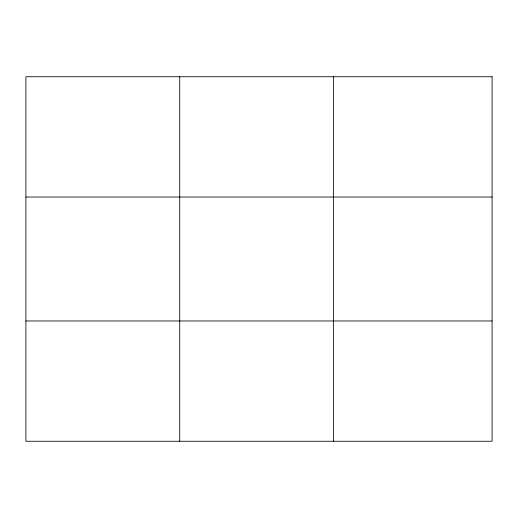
<?xml version="1.0" encoding="UTF-8"?>
<svg xmlns="http://www.w3.org/2000/svg" width="518" height="518" viewBox="0 0 518 518"><rect width="100%" height="100%" fill="white"/><g stroke="black" fill="none" stroke-linecap="round" stroke-linejoin="round"><path stroke-width="0.78" d="M179.746 441.258L179.746 76.742M333.592 441.258L333.592 76.742M25.9 197.034L492.1 197.034M25.9 320.966L492.1 320.966M492.1 76.742L25.9 76.742L25.9 441.258L492.1 441.258L492.1 76.742"/></g></svg>
